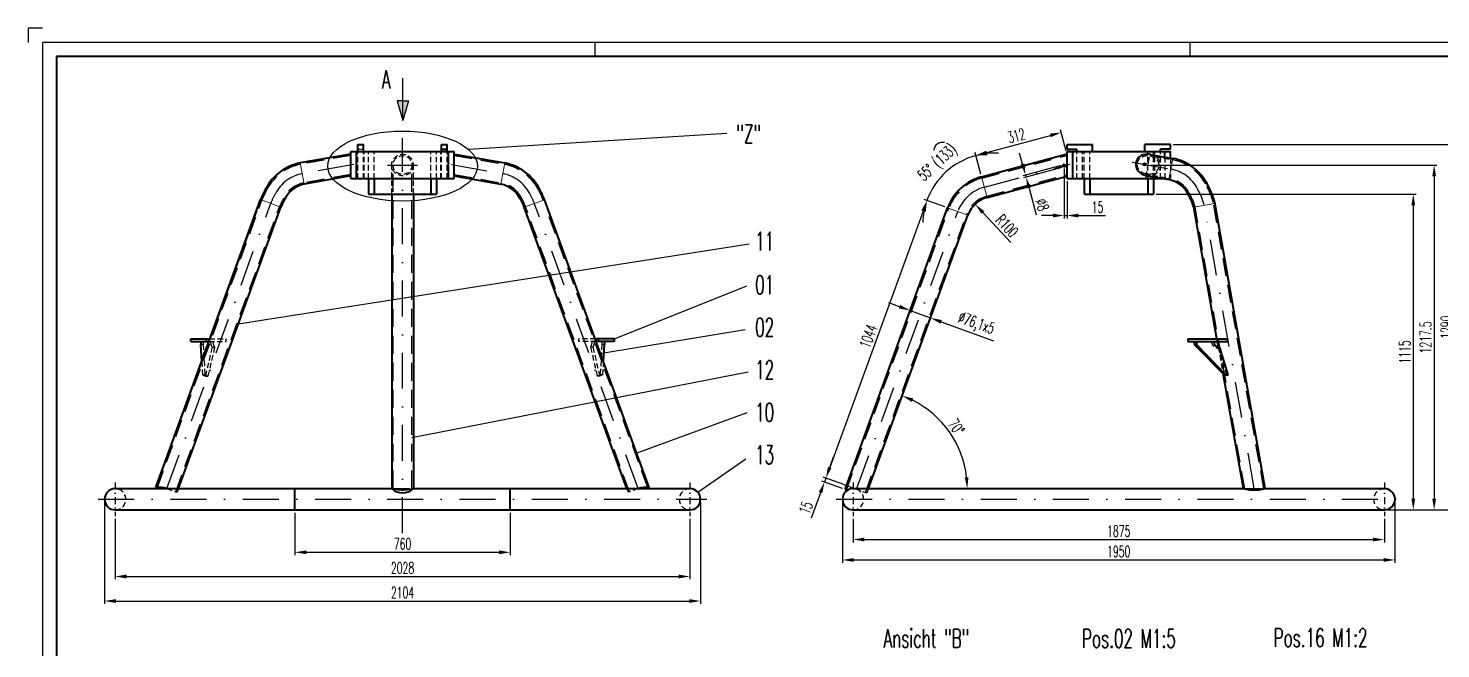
# Model space of a CAD drawing. Extents: x -3791 to -2950, y 5788 to 6382.
# Drawn here: x -3791.4 to -3292.9, y 6162.8 to 6381.8 of the extents above; entities that cross this region are included whole.
import ezdxf

# ---------------------------------------------------------------- set-up
doc = ezdxf.new("R2010")
doc.units = 0
doc.linetypes.add('STRICHPUNKT', pattern=[25.4, 12.7, -6.35, 0, -6.35])
doc.linetypes.add('VERDECKT', pattern=[9.525, 6.35, -3.175])
doc.layers.get('Defpoints').update_dxf_attribs({"linetype": 'CONTINUOUS'})
for name, color, linetype, lineweight in [('ACHSE', 150, 'STRICHPUNKT', 25), ('BEM', 6, 'CONTINUOUS', 25), ('SCHRAFFUR', 252, 'CONTINUOUS', 13), ('TEXT_7', 1, 'CONTINUOUS', 60), ('VERDECKT', 2, 'VERDECKT', 25), ('VOLL_03', 6, 'CONTINUOUS', 25), ('VOLL_05', 7, 'CONTINUOUS', 40)]:
    doc.layers.add(name, color=color, linetype=linetype, lineweight=lineweight)
doc.layers.add('UMRISS05', color=3, linetype='CONTINUOUS')
doc.styles.add('ROMANS', font='romans.shx', dxfattribs={"width": 0.6, "height": 80})
doc.styles.get("Standard").update_dxf_attribs({"font": 'romans.shx', "width": 0.6})
doc.dimstyles.get("Standard").update_dxf_attribs({"dimtxt": 4, "dimasz": 4, "dimexe": 1, "dimexo": 1, "dimgap": 1, "dimtad": 1, "dimdsep": 46, "dimtxsty": 'Standard', "dimcen": 0, "dimclrd": 256, "dimclre": 256, "dimclrt": 256, "dimazin": 0, "dimtfac": 1, "dimtmove": 0, "dimatfit": 3, "dimfxl": 0, "dimtolj": 1, "dimtzin": 0, "dimarcsym": 0})

# ---------------------------------------------------------------- blocks, each defined once
blk = doc.blocks.new('*D130')
at = {"layer": 'BEM', "lineweight": -2}
for p, q in [((-3508.51, 6226.78), (-3507.14, 6230.54)), ((-3504.05, 6219.3), (-3511.33, 6221.95)), ((-3503.54, 6220.71), (-3510.82, 6223.36)), ((-3509.88, 6223.02), (-3510.39, 6221.61)), ((-3511.76, 6217.85), (-3515.02, 6208.88))]:
    blk.add_line(p, q, dxfattribs=at)
at = {"layer": 'BEM'}
for points in [[(-3509.14, 6227.01), (-3507.89, 6226.55), (-3509.88, 6223.02)], [(-3512.39, 6218.08), (-3511.13, 6217.62), (-3510.39, 6221.61)]]:
    blk.add_solid(points, dxfattribs=at)
at = {"layer": 'Defpoints', "color": 0}
for p in [(-3509.88, 6223.02), (-3503.11, 6218.96), (-3502.6, 6220.37)]:
    blk.add_point(p, dxfattribs=at)
at = {"layer": 'BEM', "insert": (-3516.9, 6212.52), "char_height": 4, "attachment_point": 5, "rotation": 70}
blk.add_mtext('\\A1;15', dxfattribs=at)
blk = doc.blocks.new('*D43')
at = {"layer": 'BEM', "lineweight": -2}
for p, q in [((-3483.87, 6283.52), (-3487.63, 6284.88)), ((-3484.41, 6270.33), (-3479.77, 6283.09)), ((-3480.11, 6282.15), (-3472.96, 6279.54)), ((-3477.26, 6267.73), (-3472.62, 6280.48)), ((-3469.2, 6278.18), (-3450.68, 6271.43))]:
    blk.add_line(p, q, dxfattribs=at)
at = {"layer": 'BEM'}
for points in [[(-3483.64, 6284.14), (-3484.1, 6282.89), (-3480.11, 6282.15)], [(-3468.97, 6278.8), (-3469.43, 6277.55), (-3472.96, 6279.54)]]:
    blk.add_solid(points, dxfattribs=at)
at = {"layer": 'Defpoints', "color": 0}
for p in [(-3472.96, 6279.54), (-3484.76, 6269.39), (-3477.6, 6266.79)]:
    blk.add_point(p, dxfattribs=at)
at = {"layer": 'BEM', "insert": (-3456.9, 6277.3), "char_height": 4, "attachment_point": 5, "rotation": 340}
blk.add_mtext('\\A1;%%c76,1x5', dxfattribs=at)
blk = doc.blocks.new('*D122')
at = {"layer": 'BEM', "lineweight": -2}
for p, q in [((-3764.44, 6214.53), (-3764.44, 6178.6)), ((-3554.11, 6214.53), (-3554.11, 6178.6)), ((-3760.44, 6179.6), (-3558.11, 6179.6))]:
    blk.add_line(p, q, dxfattribs=at)
at = {"layer": 'BEM'}
for points in [[(-3760.44, 6180.27), (-3760.44, 6178.94), (-3764.44, 6179.6)], [(-3558.11, 6180.27), (-3558.11, 6178.94), (-3554.11, 6179.6)]]:
    blk.add_solid(points, dxfattribs=at)
at = {"layer": 'Defpoints', "color": 0}
for p in [(-3764.44, 6215.53), (-3554.11, 6215.53), (-3554.11, 6179.6)]:
    blk.add_point(p, dxfattribs=at)
at = {"layer": 'BEM', "insert": (-3659.28, 6182.6), "char_height": 4, "attachment_point": 5}
blk.add_mtext('\\A1;2104', dxfattribs=at)
blk = doc.blocks.new('*D109')
at = {"layer": 'BEM', "lineweight": -2}
for p, q in [((-3387.28, 6340.78), (-3286.87, 6340.78)), ((-3287.87, 6215.78), (-3287.87, 6336.78)), ((-3311.78, 6211.78), (-3286.87, 6211.78))]:
    blk.add_line(p, q, dxfattribs=at)
at = {"layer": 'BEM'}
for points in [[(-3288.54, 6336.78), (-3287.2, 6336.78), (-3287.87, 6340.78)], [(-3288.54, 6215.78), (-3287.2, 6215.78), (-3287.87, 6211.78)]]:
    blk.add_solid(points, dxfattribs=at)
at = {"layer": 'Defpoints', "color": 0}
for p in [(-3388.28, 6340.78), (-3287.87, 6340.78), (-3312.78, 6211.78)]:
    blk.add_point(p, dxfattribs=at)
at = {"layer": 'BEM', "insert": (-3290.87, 6276.28), "char_height": 4, "attachment_point": 5, "rotation": 90}
blk.add_mtext('\\A1;1290', dxfattribs=at)
blk = doc.blocks.new('*D108')
at = {"layer": 'BEM', "lineweight": -2}
for p, q in [((-3395.17, 6333.53), (-3294.21, 6333.53)), ((-3295.21, 6329.53), (-3295.21, 6215.78)), ((-3311.78, 6211.78), (-3294.21, 6211.78))]:
    blk.add_line(p, q, dxfattribs=at)
at = {"layer": 'BEM'}
for points in [[(-3295.88, 6329.53), (-3294.54, 6329.53), (-3295.21, 6333.53)], [(-3295.88, 6215.78), (-3294.54, 6215.78), (-3295.21, 6211.78)]]:
    blk.add_solid(points, dxfattribs=at)
at = {"layer": 'Defpoints', "color": 0}
for p in [(-3396.17, 6333.53), (-3312.78, 6211.78), (-3295.21, 6211.78)]:
    blk.add_point(p, dxfattribs=at)
at = {"layer": 'BEM', "insert": (-3298.21, 6272.66), "char_height": 4, "attachment_point": 5, "rotation": 90}
blk.add_mtext('\\A1;1217.5', dxfattribs=at)
blk = doc.blocks.new('*D107')
at = {"layer": 'BEM', "lineweight": -2}
for p, q in [((-3393.28, 6323.28), (-3301.57, 6323.28)), ((-3302.57, 6319.28), (-3302.57, 6215.78)), ((-3311.78, 6211.78), (-3301.57, 6211.78))]:
    blk.add_line(p, q, dxfattribs=at)
at = {"layer": 'BEM'}
for points in [[(-3303.24, 6319.28), (-3301.91, 6319.28), (-3302.57, 6323.28)], [(-3303.24, 6215.78), (-3301.91, 6215.78), (-3302.57, 6211.78)]]:
    blk.add_solid(points, dxfattribs=at)
at = {"layer": 'Defpoints', "color": 0}
for p in [(-3394.28, 6323.28), (-3312.78, 6211.78), (-3302.57, 6211.78)]:
    blk.add_point(p, dxfattribs=at)
at = {"layer": 'BEM', "insert": (-3305.57, 6267.53), "char_height": 4, "attachment_point": 5, "rotation": 90}
blk.add_mtext('\\A1;1115', dxfattribs=at)
blk = doc.blocks.new('*D106')
at = {"layer": 'BEM', "lineweight": -2}
for p, q in [((-3425.78, 6332.27), (-3425.78, 6314.7)), ((-3424.78, 6327.78), (-3424.78, 6314.7)), ((-3429.78, 6315.7), (-3433.78, 6315.7)), ((-3425.78, 6315.7), (-3424.78, 6315.7)), ((-3420.78, 6315.7), (-3411.23, 6315.7))]:
    blk.add_line(p, q, dxfattribs=at)
at = {"layer": 'BEM'}
for points in [[(-3429.78, 6316.37), (-3429.78, 6315.04), (-3425.78, 6315.7)], [(-3420.78, 6316.37), (-3420.78, 6315.04), (-3424.78, 6315.7)]]:
    blk.add_solid(points, dxfattribs=at)
at = {"layer": 'Defpoints', "color": 0}
for p in [(-3425.78, 6333.27), (-3424.78, 6328.78), (-3424.78, 6315.7)]:
    blk.add_point(p, dxfattribs=at)
at = {"layer": 'BEM', "insert": (-3414, 6318.7), "char_height": 4, "attachment_point": 5}
blk.add_mtext('\\A1;15', dxfattribs=at)
blk = doc.blocks.new('*D105')
at = {"layer": 'BEM', "lineweight": -2}
for p, q in [((-3440.45, 6333.89), (-3441.49, 6337.75)), ((-3426.85, 6333.39), (-3440.38, 6329.77)), ((-3426.64, 6332.62), (-3440.18, 6328.99)), ((-3439.42, 6330.03), (-3439.21, 6329.25)), ((-3438.18, 6325.39), (-3435.65, 6315.95))]:
    blk.add_line(p, q, dxfattribs=at)
at = {"layer": 'BEM'}
for points in [[(-3439.81, 6334.06), (-3441.1, 6333.72), (-3439.42, 6330.03)], [(-3437.53, 6325.56), (-3438.82, 6325.22), (-3439.21, 6329.25)]]:
    blk.add_solid(points, dxfattribs=at)
at = {"layer": 'Defpoints', "color": 0}
for p in [(-3425.88, 6333.65), (-3425.67, 6332.88), (-3439.21, 6329.25)]:
    blk.add_point(p, dxfattribs=at)
at = {"layer": 'BEM', "insert": (-3433.5, 6319.51), "char_height": 4, "attachment_point": 5, "rotation": 285}
blk.add_mtext('\\A1;%%c8', dxfattribs=at)
blk = doc.blocks.new('*D102')
at = {"layer": 'BEM', "lineweight": -2}
blk.add_arc((-3494.89, 6219.28), 34.9, 6.5702, 63.4298, dxfattribs=at)
at = {"layer": 'BEM'}
for points in [[(-3479.55, 6249.89), (-3479.02, 6251.11), (-3482.96, 6252.08)], [(-3459.56, 6223.32), (-3460.89, 6223.24), (-3459.99, 6219.28)]]:
    blk.add_solid(points, dxfattribs=at)
at = {"layer": 'Defpoints', "color": 0}
for p in [(-3459.76, 6315.81), (-3462.85, 6233.11), (-3500.28, 6219.28), (-3494.89, 6219.28), (-3312.78, 6219.28)]:
    blk.add_point(p, dxfattribs=at)
at = {"layer": 'BEM', "insert": (-3463.85, 6241.02), "char_height": 4, "attachment_point": 5, "rotation": 305}
blk.add_mtext('\\A1;70°', dxfattribs=at)
blk = doc.blocks.new('*D76')
at = {"layer": 'BEM', "lineweight": -2}
for p, q in [((-3760.69, 6208.57), (-3760.69, 6187.27)), ((-3557.86, 6208.57), (-3557.86, 6187.27)), ((-3756.69, 6188.27), (-3561.86, 6188.27))]:
    blk.add_line(p, q, dxfattribs=at)
at = {"layer": 'BEM'}
for points in [[(-3756.69, 6188.94), (-3756.69, 6187.6), (-3760.69, 6188.27)], [(-3561.86, 6188.94), (-3561.86, 6187.6), (-3557.86, 6188.27)]]:
    blk.add_solid(points, dxfattribs=at)
at = {"layer": 'Defpoints', "color": 0}
for p in [(-3760.69, 6209.57), (-3557.86, 6209.57), (-3557.86, 6188.27)]:
    blk.add_point(p, dxfattribs=at)
at = {"layer": 'BEM', "insert": (-3659.28, 6191.27), "char_height": 4, "attachment_point": 5}
blk.add_mtext('\\A1;2028', dxfattribs=at)
blk = doc.blocks.new('*D75')
at = {"layer": 'BEM', "lineweight": -2}
for p, q in [((-3697.28, 6210.78), (-3697.28, 6195.8)), ((-3621.28, 6210.78), (-3621.28, 6195.8)), ((-3693.28, 6196.8), (-3625.28, 6196.8))]:
    blk.add_line(p, q, dxfattribs=at)
at = {"layer": 'BEM'}
for points in [[(-3693.28, 6197.47), (-3693.28, 6196.13), (-3697.28, 6196.8)], [(-3625.28, 6197.47), (-3625.28, 6196.13), (-3621.28, 6196.8)]]:
    blk.add_solid(points, dxfattribs=at)
at = {"layer": 'Defpoints', "color": 0}
for p in [(-3697.28, 6211.78), (-3621.28, 6211.78), (-3621.28, 6196.8)]:
    blk.add_point(p, dxfattribs=at)
at = {"layer": 'BEM', "insert": (-3659.28, 6199.8), "char_height": 4, "attachment_point": 5}
blk.add_mtext('\\A1;760', dxfattribs=at)
blk = doc.blocks.new('*D67')
at = {"layer": 'BEM', "lineweight": -2}
for p, q in [((-3455.18, 6330.36), (-3457.19, 6337.85)), ((-3467.85, 6318.75), (-3475.14, 6321.4))]:
    blk.add_line(p, q, dxfattribs=at)
for start, end in [(105, 160), (86.907, 95.9535), (169.0465, 178.093)]:
    blk.add_arc((-3450.37, 6312.39), 25.36, start, end, dxfattribs=at)
at = {"layer": 'BEM'}
for points in [[(-3452.88, 6336.95), (-3453.12, 6338.26), (-3456.93, 6336.88)], [(-3475.91, 6317.38), (-3474.62, 6317.03), (-3474.2, 6321.06)]]:
    blk.add_solid(points, dxfattribs=at)
at = {"layer": 'Defpoints', "color": 0}
for p in [(-3464.3, 6333.57), (-3454.92, 6329.4), (-3452.95, 6322.04), (-3466.91, 6318.41), (-3459.76, 6315.81)]:
    blk.add_point(p, dxfattribs=at)
at = {"layer": 'BEM', "insert": (-3470.23, 6334.07), "char_height": 4, "attachment_point": 5, "rotation": 42.5}
blk.add_mtext('\\A1;55° (133)', dxfattribs=at)
blk = doc.blocks.new('*D66')
at = {"layer": 'BEM', "lineweight": -2}
blk.add_line((-3444.6, 6306.2), (-3454.46, 6316.77), dxfattribs=at)
at = {"layer": 'BEM'}
blk.add_solid([(-3453.97, 6317.23), (-3454.95, 6316.32), (-3457.19, 6319.7)], dxfattribs=at)
at = {"layer": 'Defpoints', "color": 0}
for p in [(-3457.19, 6319.7), (-3450.37, 6312.39)]:
    blk.add_point(p, dxfattribs=at)
at = {"layer": 'BEM', "insert": (-3445.97, 6312.07), "char_height": 4, "attachment_point": 5, "rotation": 313.0269}
blk.add_mtext('\\A1;R100', dxfattribs=at)
blk = doc.blocks.new('*D65')
at = {"layer": 'BEM', "lineweight": -2}
for p, q in [((-3425.03, 6338.44), (-3427.06, 6345.99)), ((-3453.08, 6337.98), (-3430.66, 6343.99)), ((-3455.18, 6330.36), (-3457.2, 6337.91))]:
    blk.add_line(p, q, dxfattribs=at)
at = {"layer": 'BEM'}
for points in [[(-3430.83, 6344.63), (-3430.49, 6343.34), (-3426.8, 6345.02)], [(-3453.25, 6338.62), (-3452.91, 6337.33), (-3456.95, 6336.94)]]:
    blk.add_solid(points, dxfattribs=at)
at = {"layer": 'Defpoints', "color": 0}
for p in [(-3426.8, 6345.02), (-3424.78, 6337.47), (-3454.92, 6329.4)]:
    blk.add_point(p, dxfattribs=at)
at = {"layer": 'BEM', "insert": (-3442.65, 6343.88), "char_height": 4, "attachment_point": 5, "rotation": 15}
blk.add_mtext('\\A1;312', dxfattribs=at)
blk = doc.blocks.new('*D64')
at = {"layer": 'BEM', "lineweight": -2}
for p, q in [((-3467.85, 6318.75), (-3475.14, 6321.4)), ((-3475.56, 6317.3), (-3508.51, 6226.78)), ((-3503.54, 6220.71), (-3510.82, 6223.36))]:
    blk.add_line(p, q, dxfattribs=at)
at = {"layer": 'BEM'}
for points in [[(-3476.19, 6317.53), (-3474.94, 6317.07), (-3474.2, 6321.06)], [(-3509.14, 6227.01), (-3507.89, 6226.55), (-3509.88, 6223.02)]]:
    blk.add_solid(points, dxfattribs=at)
at = {"layer": 'Defpoints', "color": 0}
for p in [(-3466.91, 6318.41), (-3509.88, 6223.02), (-3502.6, 6220.37)]:
    blk.add_point(p, dxfattribs=at)
at = {"layer": 'BEM', "insert": (-3494.86, 6273.07), "char_height": 4, "attachment_point": 5, "rotation": 70}
blk.add_mtext('\\A1;1044', dxfattribs=at)
blk = doc.blocks.new('*D9')
at = {"layer": 'BEM', "lineweight": -2}
for p, q in [((-3504.03, 6214.53), (-3504.03, 6193.1)), ((-3309.03, 6214.53), (-3309.03, 6193.1)), ((-3500.03, 6194.1), (-3313.03, 6194.1))]:
    blk.add_line(p, q, dxfattribs=at)
at = {"layer": 'BEM'}
for points in [[(-3500.03, 6194.77), (-3500.03, 6193.44), (-3504.03, 6194.1)], [(-3313.03, 6194.77), (-3313.03, 6193.44), (-3309.03, 6194.1)]]:
    blk.add_solid(points, dxfattribs=at)
at = {"layer": 'Defpoints', "color": 0}
for p in [(-3504.03, 6215.53), (-3309.03, 6215.53), (-3309.03, 6194.1)]:
    blk.add_point(p, dxfattribs=at)
at = {"layer": 'BEM', "insert": (-3406.53, 6197.1), "char_height": 4, "attachment_point": 5}
blk.add_mtext('\\A1;1950', dxfattribs=at)
blk = doc.blocks.new('*D8')
at = {"layer": 'BEM', "lineweight": -2}
for p, q in [((-3500.28, 6208.57), (-3500.28, 6200.31)), ((-3312.78, 6208.57), (-3312.78, 6200.31)), ((-3496.28, 6201.31), (-3316.78, 6201.31))]:
    blk.add_line(p, q, dxfattribs=at)
at = {"layer": 'BEM'}
for points in [[(-3496.28, 6201.98), (-3496.28, 6200.65), (-3500.28, 6201.31)], [(-3316.78, 6201.98), (-3316.78, 6200.65), (-3312.78, 6201.31)]]:
    blk.add_solid(points, dxfattribs=at)
at = {"layer": 'Defpoints', "color": 0}
for p in [(-3500.28, 6209.57), (-3312.78, 6209.57), (-3312.78, 6201.31)]:
    blk.add_point(p, dxfattribs=at)
at = {"layer": 'BEM', "insert": (-3406.53, 6204.31), "char_height": 4, "attachment_point": 5}
blk.add_mtext('\\A1;1875', dxfattribs=at)

msp = doc.modelspace()

# ---------------------------------------------------------------- linework, layer by layer
at = {"layer": 'ACHSE'}
for p, q in [((-3659.2795, 6203.5824), (-3659.2795, 6342.9718)), ((-3676.5295, 6333.7108), (-3694.669, 6330.5123)), ((-3664.5638, 6333.5345), (-3653.9952, 6333.5345)), ((-3642.0295, 6333.7108), (-3623.8899, 6330.5123)), ((-3453.9389, 6325.7203), (-3423.7761, 6333.8024)), ((-3425.5885, 6332.5663), (-3425.9637, 6333.9667)), ((-3401.8181, 6334.5488), (-3388.1689, 6332.1421)), ((-3742.4513, 6219.2845), (-3705.7856, 6320.0226)), ((-3576.1077, 6219.2845), (-3612.7733, 6320.0226)), ((-3499.0216, 6219.0684), (-3463.3384, 6317.1073)), ((-3358.6871, 6219.2845), (-3376.3481, 6319.4448)), ((-3766.659, 6215.5345), (-3551.8999, 6215.5345)), ((-3506.2411, 6215.5345), (-3306.7489, 6215.5345))]:
    msp.add_line(p, q, dxfattribs=at)
at = {"layer": 'ACHSE', "ltscale": 0.2}
for p, q in [((-3397.0073, 6328.7845), (-3395.3322, 6338.2845)), ((-3760.694, 6221.4995), (-3760.694, 6209.5694)), ((-3557.8649, 6221.4995), (-3557.8649, 6209.5694)), ((-3500.2761, 6221.4995), (-3500.2761, 6209.5694)), ((-3312.7761, 6221.4995), (-3312.7761, 6209.5694))]:
    msp.add_line(p, q, dxfattribs=at)
at = {"layer": 'ACHSE'}
for centre, radius, start, end in [((-3390.7857, 6318.7238), 13.6711, 27.844097, 78.964766), ((-3692.0522, 6317.094), 13.6711, 101.035234, 152.155903), ((-3626.5067, 6317.094), 13.6711, 27.844097, 78.964766), ((-3684.5238, 6312.0235), 22.7167, 149.715733, 159.382761), ((-3634.0351, 6312.0235), 22.7167, 20.617239, 30.284267), ((-3450.3659, 6312.3857), 13.805, 105, 160), ((-3398.3141, 6313.6533), 22.7167, 14.77041, 30.284267)]:
    msp.add_arc(centre, radius, start, end, dxfattribs=at)
at = {"layer": 'BEM'}
for p, q in [((-3544.8215, 6344.7021), (-3636.0503, 6339.0704)), ((-3536.9872, 6305.5418), (-3717.2572, 6277.3796)), ((-3584.5139, 6272.1845), (-3537.7195, 6290.9348)), ((-3588.2223, 6267.1828), (-3538.3282, 6275.4933)), ((-3537.3613, 6260.3811), (-3655.9745, 6237.192)), ((-3537.8017, 6245.998), (-3576.6368, 6231.8632)), ((-3555.1027, 6218.0706), (-3538.1298, 6229.8448)), ((-3503.5369, 6220.7118), (-3499.0216, 6219.0684))]:
    msp.add_line(p, q, dxfattribs=at)
msp.add_arc((-3468.7805, 6338.5379), 2.9937, 75.352229, 177.557864, dxfattribs=at)
msp.add_ellipse((-3659.2795, 6333.1731), major_axis=(-26.4269, 0), ratio=0.46800203, dxfattribs=at)
at = {"layer": 'SCHRAFFUR'}
for p, q in [((-3695.3615, 6334.2539), (-3693.9717, 6326.7715)), ((-3623.1974, 6334.2539), (-3624.5873, 6326.7715)), ((-3388.8663, 6328.4013), (-3387.3857, 6335.8659)), ((-3454.9237, 6329.3956), (-3452.9541, 6322.0449)), ((-3709.3558, 6321.3386), (-3702.2174, 6318.701)), ((-3616.3415, 6318.701), (-3609.1905, 6321.3038)), ((-3466.9139, 6318.4087), (-3459.7629, 6315.8059)), ((-3380.0665, 6318.6208), (-3372.5721, 6319.9423)), ((-3369.0955, 6259.2806), (-3368.3268, 6259.2806))]:
    msp.add_line(p, q, dxfattribs=at)
at = {"layer": 'UMRISS05'}
for p, q in [((-3659.1443, 6349.2174), (-3659.1443, 6364.2174)), ((-3659.1443, 6356.2174), (-3661.1443, 6356.2174)), ((-3661.1443, 6356.2174), (-3659.1443, 6349.2174)), ((-3659.1443, 6356.2174), (-3657.1443, 6356.2174)), ((-3657.1443, 6356.2174), (-3659.1443, 6349.2174))]:
    msp.add_line(p, q, dxfattribs=at)
msp.add_solid([(-3657.1443, 6356.2174), (-3661.1443, 6356.2174), (-3659.1443, 6349.2174)], dxfattribs=at)
at = {"layer": 'VERDECKT'}
for p, q in [((-3677.5295, 6336.8904), (-3695.2747, 6333.7615)), ((-3641.0295, 6336.8904), (-3623.2842, 6333.7615)), ((-3454.7943, 6328.9127), (-3424.7761, 6336.956)), ((-3662.5845, 6219.2845), (-3662.5845, 6333.5345)), ((-3655.9745, 6219.2845), (-3655.9745, 6333.5345)), ((-3677.5295, 6330.1785), (-3694.0585, 6327.264)), ((-3641.0295, 6330.1785), (-3624.5004, 6327.264)), ((-3453.0835, 6322.5279), (-3424.7761, 6330.1129)), ((-3745.8105, 6219.7183), (-3708.8868, 6321.1653)), ((-3739.3456, 6218.1541), (-3702.6862, 6318.8748)), ((-3579.2134, 6218.1541), (-3615.8727, 6318.8748)), ((-3572.7485, 6219.7183), (-3608.2803, 6317.3412)), ((-3502.6403, 6218.7892), (-3466.4441, 6318.2377)), ((-3495.9159, 6217.938), (-3460.2327, 6315.9769)), ((-3362.0431, 6219.2845), (-3379.578, 6318.73)), ((-3355.3311, 6219.2845), (-3373.1158, 6320.1464)), ((-3663.0845, 6219.2845), (-3655.4745, 6219.2845)), ((-3362.5508, 6219.2845), (-3354.8234, 6219.2845))]:
    msp.add_line(p, q, dxfattribs=at)
at = {"layer": 'VERDECKT', "ltscale": 0.1}
msp.add_line((-3675.0295, 6339.0845), (-3673.0295, 6339.0845), dxfattribs=at)
at = {"layer": 'VERDECKT', "ltscale": 0.3}
for p, q in [((-3675.0295, 6328.7845), (-3675.0295, 6338.2845)), ((-3673.0295, 6328.7845), (-3673.0295, 6338.2845)), ((-3672.7795, 6328.7845), (-3672.7795, 6338.2845)), ((-3671.2795, 6328.7845), (-3671.2795, 6338.2845)), ((-3669.2795, 6328.7845), (-3669.2795, 6338.2845)), ((-3649.2795, 6328.7845), (-3649.2795, 6338.2845)), ((-3647.2795, 6328.7845), (-3647.2795, 6338.2845)), ((-3645.7795, 6328.7845), (-3645.7795, 6338.2845)), ((-3645.5295, 6328.7845), (-3645.5295, 6338.2845)), ((-3643.5295, 6328.7845), (-3643.5295, 6338.2845)), ((-3421.2761, 6328.7845), (-3421.2761, 6338.2845)), ((-3419.2761, 6328.7845), (-3419.2761, 6338.2845)), ((-3418.7761, 6328.7845), (-3418.7761, 6338.2845)), ((-3416.7761, 6328.7845), (-3416.7761, 6338.2845)), ((-3396.2761, 6328.7845), (-3396.2761, 6338.2845)), ((-3394.2761, 6328.7845), (-3394.2761, 6338.2845)), ((-3393.7761, 6328.7845), (-3393.7761, 6338.2845)), ((-3393.4486, 6336.429), (-3387.5632, 6335.3912)), ((-3391.7761, 6328.7845), (-3391.7761, 6338.2845)), ((-3390.2761, 6336.3773), (-3390.2761, 6328.7845)), ((-3388.2761, 6336.0247), (-3388.2761, 6328.7845)), ((-3663.0845, 6323.2845), (-3663.0845, 6333.5345)), ((-3655.4745, 6323.2845), (-3655.4745, 6333.5345)), ((-3394.5964, 6329.9194), (-3388.7794, 6328.8937)), ((-3391.0391, 6328.7845), (-3388.2761, 6328.7845)), ((-3729.6479, 6271.1845), (-3729.6479, 6270.1845)), ((-3727.6104, 6271.1845), (-3721.5371, 6271.1845)), ((-3727.392, 6272.1845), (-3721.5371, 6272.1845)), ((-3721.5371, 6271.1845), (-3721.5371, 6272.1845)), ((-3597.0219, 6271.1845), (-3597.0219, 6272.1845)), ((-3591.1669, 6272.1845), (-3597.0219, 6272.1845)), ((-3590.9485, 6271.1845), (-3597.0219, 6271.1845)), ((-3588.911, 6271.1845), (-3588.911, 6270.1845)), ((-3371.7022, 6271.1845), (-3371.8785, 6272.1845)), ((-3730.514, 6270.1845), (-3729.6479, 6270.1845)), ((-3729.6556, 6270.1845), (-3729.0112, 6259.4037)), ((-3726.4809, 6269.1845), (-3728.8515, 6259.0304)), ((-3725.6149, 6269.1845), (-3727.9865, 6259.026)), ((-3726.4809, 6269.1845), (-3725.6149, 6269.1845)), ((-3592.078, 6269.1845), (-3592.9441, 6269.1845)), ((-3592.9441, 6269.1845), (-3590.5724, 6259.026)), ((-3592.078, 6269.1845), (-3589.7074, 6259.0304)), ((-3588.9034, 6270.1845), (-3589.5477, 6259.4037)), ((-3588.045, 6270.1845), (-3588.911, 6270.1845)), ((-3371.3563, 6268.908), (-3370.888, 6269.0553)), ((-3368.3268, 6259.2806), (-3371.3563, 6268.908)), ((-3371.3363, 6269.1095), (-3369.7137, 6259.9072)), ((-3730.1594, 6264.1811), (-3729.8773, 6259.4037)), ((-3588.3995, 6264.1811), (-3588.6817, 6259.4037)), ((-3729.8773, 6259.4037), (-3728.8395, 6259.026)), ((-3729.8773, 6259.4037), (-3729.0112, 6259.4037)), ((-3729.0243, 6259.4037), (-3727.9865, 6259.026)), ((-3728.8526, 6259.026), (-3727.9865, 6259.026)), ((-3589.5346, 6259.4037), (-3590.5724, 6259.026)), ((-3589.7064, 6259.026), (-3590.5724, 6259.026)), ((-3588.6817, 6259.4037), (-3589.7195, 6259.026)), ((-3588.6817, 6259.4037), (-3589.5477, 6259.4037)), ((-3742.4513, 6219.2845), (-3738.8757, 6217.9831)), ((-3738.4021, 6219.2845), (-3738.8757, 6217.9831)), ((-3580.1569, 6219.2845), (-3579.6832, 6217.9831)), ((-3576.1077, 6219.2845), (-3579.6832, 6217.9831)), ((-3499.6152, 6219.2845), (-3495.4461, 6217.767)), ((-3494.8938, 6219.2845), (-3495.4461, 6217.767))]:
    msp.add_line(p, q, dxfattribs=at)
for radius in [3.805, 3.305]:
    msp.add_circle((-3659.2795, 6333.5345), radius, dxfattribs=at)
at = {"layer": 'VERDECKT'}
for centre, radius, start, end in [((-3692.0522, 6317.094), 16.9761, 100.915623, 151.883621), ((-3626.5067, 6317.094), 16.9761, 28.116379, 79.084377), ((-3390.7857, 6318.7238), 16.9761, 28.116379, 79.084377), ((-3692.0522, 6317.094), 10.3661, 101.218625, 152.60975), ((-3626.5067, 6317.094), 10.3661, 27.39025, 78.781375), ((-3450.3659, 6312.3857), 17.11, 105, 160), ((-3390.7857, 6318.7238), 10.3661, 27.39025, 78.781375), ((-3398.3026, 6313.6591), 26.0088, 14.443753, 30.115266), ((-3684.5354, 6312.0293), 26.0088, 149.884734, 159.435262), ((-3684.5238, 6312.0235), 19.4117, 149.461434, 159.33228), ((-3634.0351, 6312.0235), 19.4117, 20.66772, 30.538566), ((-3634.0236, 6312.0293), 26.0088, 20.570141, 30.115266), ((-3450.3659, 6312.3857), 10.5, 105, 160), ((-3398.3141, 6313.6533), 19.4117, 15.160811, 30.538566), ((-3659.2795, 6241.4507), 22.4905, 260.259696, 279.740304), ((-3659.2795, 6230.0654), 11.2761, 252.956544, 287.043456)]:
    msp.add_arc(centre, radius, start, end, dxfattribs=at)
at = {"layer": 'VERDECKT', "ltscale": 0.3}
for centre, radius, start, end in [((-3723.9811, 6270.9218), 3.0442, 175.049883, 214.798624), ((-3723.1151, 6270.9218), 3.0442, 175.049883, 214.798624), ((-3595.4439, 6270.9218), 3.0442, 325.201376, 4.950117), ((-3594.5778, 6270.9218), 3.0442, 325.201376, 4.950117), ((-3371.4639, 6271.2321), 2.3266, 181.173927, 272.65132), ((-3760.694, 6215.5345), 3.75, 270, 90), ((-3557.8649, 6215.5345), 3.75, 90, 270), ((-3500.2761, 6215.5345), 3.75, 270, 90), ((-3312.7761, 6215.5345), 3.75, 90, 270)]:
    msp.add_arc(centre, radius, start, end, dxfattribs=at)
msp.add_ellipse((-3396.1666, 6333.5523), major_axis=(-3.7583, 0.6627), ratio=0.8660254, dxfattribs=at)
at = {"layer": 'VERDECKT', "ltscale": 0.3, "extrusion": (0, 0, -1)}
msp.add_ellipse((-3396.1666, 6333.5523), major_axis=(4.3269, -0.7629), ratio=0.8660254, start_param=4.71238898, end_param=7.85398163, dxfattribs=at)
at = {"layer": 'VOLL_03', "ltscale": 0.8}
for p, q in [((-3791.3783, 6381.8285), (-3791.3783, 6376.8285)), ((-3786.3783, 6381.8285), (-3791.3783, 6381.8285)), ((-2955.3783, 6376.8285), (-3786.3783, 6376.8285)), ((-3786.3783, 6376.8285), (-3786.3783, 5792.8285)), ((-3591.3783, 6376.8285), (-3591.3783, 6371.8285)), ((-3381.3783, 6376.8285), (-3381.3783, 6371.8285))]:
    msp.add_line(p, q, dxfattribs=at)
at = {"layer": 'VOLL_05', "ltscale": 0.8}
for p, q in [((-2960.3783, 6371.8285), (-3781.3783, 6371.8285)), ((-3781.3783, 6371.8285), (-3781.3783, 5797.8285))]:
    msp.add_line(p, q, dxfattribs=at)
at = {"layer": 'VOLL_05'}
for p, q in [((-3677.5295, 6337.3981), (-3695.3615, 6334.2539)), ((-3677.5295, 6338.2845), (-3641.0295, 6338.2845)), ((-3677.5295, 6328.7845), (-3677.5295, 6338.2845)), ((-3675.5295, 6328.7845), (-3675.5295, 6338.2845)), ((-3675.0295, 6338.2845), (-3675.0295, 6340.7845)), ((-3675.0295, 6340.7845), (-3673.0295, 6340.7845)), ((-3673.0295, 6338.2845), (-3673.0295, 6340.7845)), ((-3645.5295, 6340.7845), (-3643.5295, 6340.7845)), ((-3645.5295, 6338.2845), (-3645.5295, 6340.7845)), ((-3645.5295, 6339.0845), (-3643.5295, 6339.0845)), ((-3643.5295, 6338.2845), (-3643.5295, 6340.7845)), ((-3643.0295, 6328.7845), (-3643.0295, 6338.2845)), ((-3641.0295, 6328.7845), (-3641.0295, 6338.2845)), ((-3641.0295, 6337.3981), (-3623.1974, 6334.2539)), ((-3454.9237, 6329.3956), (-3424.7761, 6337.4737)), ((-3424.7761, 6339.0845), (-3424.7761, 6340.7845)), ((-3424.7761, 6340.7845), (-3415.7761, 6340.7845)), ((-3424.7761, 6339.0845), (-3421.2761, 6339.0845)), ((-3424.7761, 6338.2845), (-3388.2761, 6338.2845)), ((-3424.7761, 6328.7845), (-3424.7761, 6338.2845)), ((-3422.7761, 6328.7845), (-3422.7761, 6338.2845)), ((-3421.2761, 6338.2845), (-3421.2761, 6339.0845)), ((-3415.7761, 6338.2845), (-3415.7761, 6340.7845)), ((-3397.2761, 6338.2845), (-3397.2761, 6340.7845)), ((-3388.2761, 6340.7845), (-3397.2761, 6340.7845)), ((-3395.5059, 6337.2995), (-3387.4764, 6335.8837)), ((-3391.7761, 6338.2845), (-3391.7761, 6339.0845)), ((-3388.2761, 6339.0845), (-3391.7761, 6339.0845)), ((-3390.2761, 6336.3773), (-3390.2761, 6338.2845)), ((-3388.2761, 6339.0845), (-3388.2761, 6340.7845)), ((-3388.2761, 6336.0247), (-3388.2761, 6338.2845)), ((-3677.5295, 6329.6708), (-3693.9717, 6326.7715)), ((-3677.5295, 6328.7845), (-3641.0295, 6328.7845)), ((-3671.2795, 6328.7845), (-3671.2795, 6323.2845)), ((-3669.2795, 6328.7845), (-3669.2795, 6323.2845)), ((-3649.2795, 6328.7845), (-3649.2795, 6323.2845)), ((-3647.2795, 6328.7845), (-3647.2795, 6323.2845)), ((-3641.0295, 6329.6708), (-3624.5873, 6326.7715)), ((-3452.9541, 6322.0449), (-3424.7761, 6329.5952)), ((-3424.7761, 6328.7845), (-3391.0391, 6328.7845)), ((-3418.7761, 6328.7845), (-3418.7761, 6323.2845)), ((-3416.7761, 6328.7845), (-3416.7761, 6323.2845)), ((-3396.8273, 6329.8051), (-3388.8663, 6328.4013)), ((-3396.2761, 6328.7845), (-3396.2761, 6323.2845)), ((-3394.2761, 6328.7845), (-3394.2761, 6323.2845)), ((-3746.0268, 6220.5858), (-3709.3558, 6321.3386)), ((-3671.2795, 6323.2845), (-3647.2795, 6323.2845)), ((-3663.0845, 6323.2845), (-3663.0845, 6219.2845)), ((-3655.4745, 6323.2845), (-3655.4745, 6219.2845)), ((-3572.1901, 6219.6461), (-3609.2031, 6321.3386)), ((-3418.7761, 6323.2845), (-3394.2761, 6323.2845)), ((-3746.3688, 6219.6461), (-3710.7485, 6317.5122)), ((-3738.4021, 6219.2845), (-3702.2174, 6318.701)), ((-3580.1569, 6219.2845), (-3616.3415, 6318.701)), ((-3503.1102, 6218.9602), (-3466.9139, 6318.4087)), ((-3371.8785, 6272.1845), (-3380.0665, 6318.6208)), ((-3354.8234, 6219.2845), (-3372.6268, 6320.2523)), ((-3494.8938, 6219.2845), (-3459.7629, 6315.8059)), ((-3734.045, 6272.1845), (-3727.392, 6272.1845)), ((-3734.045, 6271.1845), (-3734.045, 6272.1845)), ((-3734.045, 6271.1845), (-3727.6104, 6271.1845)), ((-3730.514, 6271.1845), (-3730.514, 6270.1845)), ((-3728.4653, 6271.1845), (-3728.4653, 6272.1845)), ((-3584.5139, 6272.1845), (-3591.1669, 6272.1845)), ((-3584.5139, 6271.1845), (-3590.9485, 6271.1845)), ((-3590.0937, 6271.1845), (-3590.0937, 6272.1845)), ((-3588.045, 6271.1845), (-3588.045, 6270.1845)), ((-3584.5139, 6271.1845), (-3584.5139, 6272.1845)), ((-3382.1022, 6272.1845), (-3382.1022, 6271.1845)), ((-3382.1022, 6272.1845), (-3368.1698, 6272.1845)), ((-3382.1022, 6271.1845), (-3368.1698, 6271.1845)), ((-3379.8522, 6271.1845), (-3379.8522, 6270.1845)), ((-3379.028, 6271.1845), (-3379.028, 6270.1845)), ((-3371.3363, 6269.1095), (-3371.7022, 6271.1845)), ((-3368.1698, 6272.1845), (-3368.1698, 6271.1845)), ((-3730.1594, 6264.1811), (-3730.514, 6270.1845)), ((-3588.3995, 6264.1811), (-3588.045, 6270.1845)), ((-3379.8522, 6270.1845), (-3369.0955, 6259.2806)), ((-3379.8522, 6270.1845), (-3379.028, 6270.1845)), ((-3379.028, 6270.1845), (-3368.717, 6259.4037)), ((-3367.851, 6259.4037), (-3370.888, 6269.0553)), ((-3362.5508, 6219.2845), (-3369.7137, 6259.9072)), ((-3368.717, 6259.4037), (-3369.0955, 6259.2806)), ((-3368.717, 6259.4037), (-3367.851, 6259.4037)), ((-3367.851, 6259.4037), (-3368.3268, 6259.2806)), ((-3760.694, 6219.2845), (-3663.0845, 6219.2845)), ((-3697.2795, 6211.7845), (-3697.2795, 6219.2845)), ((-3655.4745, 6219.2845), (-3557.8649, 6219.2845)), ((-3621.2795, 6211.7845), (-3621.2795, 6219.2845)), ((-3503.1102, 6218.9602), (-3502.3258, 6218.6747)), ((-3500.2761, 6219.2845), (-3362.5508, 6219.2845)), ((-3354.8234, 6219.2845), (-3312.7761, 6219.2845)), ((-3760.694, 6211.7845), (-3557.8649, 6211.7845)), ((-3500.2761, 6211.7845), (-3312.7761, 6211.7845))]:
    msp.add_line(p, q, dxfattribs=at)
for centre in [(-3425.7761, 6333.2665), (-3397.3287, 6333.7572)]:
    msp.add_circle(centre, 0.4, dxfattribs=at)
for centre, radius, start, end in [((-3692.0522, 6317.094), 17.4761, 100.915623, 151.883621), ((-3626.5067, 6317.094), 17.4761, 28.116379, 79.084377), ((-3390.7857, 6318.7238), 17.4761, 28.116379, 79.084377), ((-3692.0522, 6317.094), 9.8661, 101.218625, 152.60975), ((-3626.5067, 6317.094), 9.8661, 27.39025, 78.781375), ((-3450.3659, 6312.3857), 17.61, 105, 160), ((-3390.7857, 6318.7238), 9.8661, 27.39025, 78.781375), ((-3398.3026, 6313.6591), 26.5088, 14.401625, 30.115266), ((-3684.5354, 6312.0293), 26.5088, 149.884734, 159.440613), ((-3684.5238, 6312.0235), 18.9117, 149.461434, 159.32351), ((-3634.0351, 6312.0235), 18.9117, 20.67649, 30.538566), ((-3634.0236, 6312.0293), 26.5088, 20.559387, 30.115266), ((-3450.3659, 6312.3857), 10, 105, 160), ((-3398.3141, 6313.6533), 18.9117, 15.228636, 30.538566), ((-3370.861, 6271.1601), 2.105, 179.337298, 269.264928), ((-3760.694, 6215.5345), 3.75, 90, 270), ((-3745.0982, 6212.0122), 7.739, 70, 99.450063), ((-3659.2795, 6223.2963), 5.5293, 226.515585, 313.484415), ((-3573.4608, 6212.0122), 7.739, 80.549937, 110), ((-3557.8649, 6215.5345), 3.75, 270, 90), ((-3500.2761, 6215.5345), 3.75, 90, 270), ((-3358.6871, 6242.1396), 23.1795, 260.404789, 279.595211), ((-3358.691, 6230.4314), 11.6423, 253.22644, 286.77356), ((-3312.7761, 6215.5345), 3.75, 270, 90)]:
    msp.add_arc(centre, radius, start, end, dxfattribs=at)
msp.add_ellipse((-3396.1666, 6333.5523), major_axis=(-4.3269, 0.7629), ratio=0.8660254, start_param=4.71238898, end_param=7.85398163, dxfattribs=at)

# ---------------------------------------------------------------- texts
at = {"layer": 'TEXT_7', "style": 'ROMANS', "width": 0.6}
for s, height, p in [('A', 6.5344, (-3666.5447, 6360.5101)), ('"Z"', 6.53441, (-3541.4701, 6341.2341)), ('11', 6.53441, (-3534.8503, 6303.3224)), ('01', 6.53441, (-3534.8503, 6287.9581)), ('02', 6.53441, (-3534.8503, 6272.9581)), ('12', 6.53441, (-3534.8503, 6257.9581)), ('10', 6.53441, (-3534.8503, 6242.9581)), ('13', 6.53441, (-3534.8503, 6227.9581)), ('Ansicht "B" ', 6.534407, (-3489.4869, 6163.1507)), ('Pos.02 M1:5', 6.534407, (-3419.4814, 6163.1219)), ('Pos.16 M1:2', 6.534407, (-3351.8556, 6163.3844))]:
    msp.add_text(s, height=height, dxfattribs=at).set_placement(p)

# ---------------------------------------------------------------- dimensions: what is measured, and where the dimension line sits
at = {"layer": 'BEM'}
for p1, p2, distance, text, picture, middle in [((-3454.9237, 6329.3956), (-3424.7761, 6337.4737), 7.8133, '312', '*D65', (-3442.6486, 6343.8795)), ((-3425.8796, 6333.6529), (-3425.6726, 6332.8801), -14.0154, '%%c<>', '*D105', (-3433.4952, 6319.5143)), ((-3466.9139, 6318.4087), (-3502.5972, 6220.3698), -7.7502, '1044', '*D64', (-3494.8574, 6273.066)), ((-3484.7555, 6269.3892), (-3477.6045, 6266.7865), 13.5765, '%%c76,1x5', '*D43', (-3456.9038, 6277.2978))]:
    dim = msp.add_aligned_dim(p1=p1, p2=p2, distance=distance, text=text, dimstyle='Standard', override={"dimlfac": 10}, dxfattribs=at)
    dim.commit()
    dim.dimension.update_dxf_attribs({"geometry": picture, "text_midpoint": middle})
for base, line1, line2, text, override, picture, middle in [((-3464.3016, 6333.5738), ((-3454.9237, 6329.3956), (-3452.9541, 6322.0449)), ((-3466.9139, 6318.4087), (-3459.7629, 6315.8059)), '55° (133)', {"dimlfac": 10}, '*D67', (-3470.2336, 6334.0674)), ((-3462.8468, 6233.1082), ((-3500.2761, 6219.2845), (-3312.7761, 6219.2845)), ((-3494.8938, 6219.2845), (-3459.7629, 6315.8059)), '70°', {"dimlfac": 2}, '*D102', (-3463.8468, 6241.0238))]:
    dim = msp.add_angular_dim_2l(base=base, line1=line1, line2=line2, text=text, dimstyle='Standard', override=override, dxfattribs=at)
    dim.commit()
    dim.dimension.update_dxf_attribs({"geometry": picture, "text_midpoint": middle})
for base, p1, p2, picture, middle in [((-3287.8696, 6340.7845), (-3312.7761, 6211.7845), (-3388.2761, 6340.7845), '*D109', (-3290.8696, 6276.2845)), ((-3295.2084, 6211.7845), (-3396.1697, 6333.5345), (-3312.7761, 6211.7845), '*D108', (-3298.2084, 6272.6595)), ((-3302.5722, 6211.7845), (-3394.2761, 6323.2845), (-3312.7761, 6211.7845), '*D107', (-3305.5722, 6267.5345))]:
    dim = msp.add_linear_dim(base=base, p1=p1, p2=p2, angle=90, dimstyle='Standard', override={"dimlfac": 10}, dxfattribs=at)
    dim.commit()
    dim.dimension.update_dxf_attribs({"geometry": picture, "text_midpoint": middle})
for base, p1, p2, text, picture, middle in [((-3424.7761, 6315.7033), (-3425.7761, 6333.2665), (-3424.7761, 6328.7845), '15', '*D106', (-3414.0047, 6318.7033)), ((-3554.1149, 6179.6042), (-3764.444, 6215.5345), (-3554.1149, 6215.5345), '2104', '*D122', (-3659.2795, 6182.6042)), ((-3557.8649, 6188.2713), (-3760.694, 6209.5694), (-3557.8649, 6209.5694), '2028', '*D76', (-3659.2795, 6191.2713))]:
    dim = msp.add_linear_dim(base=base, p1=p1, p2=p2, text=text, dimstyle='Standard', override={"dimlfac": 10}, dxfattribs=at)
    dim.commit()
    dim.dimension.update_dxf_attribs({"geometry": picture, "text_midpoint": middle})
dim = msp.add_radius_dim(center=(-3450.3659, 6312.3857), mpoint=(-3457.1894, 6319.696), dimstyle='Standard', override={"dimlfac": 10}, dxfattribs=at)
dim.commit()
dim.dimension.update_dxf_attribs({"geometry": '*D66', "text_midpoint": (-3448.1629, 6310.0255), "dimtype": 132})
dim = msp.add_linear_dim(base=(-3509.88, 6223.0205), p1=(-3503.1102, 6218.9602), p2=(-3502.5972, 6220.3698), angle=70, dimstyle='Standard', override={"dimlfac": 10}, dxfattribs=at)
dim.commit()
dim.dimension.update_dxf_attribs({"geometry": '*D130', "text_midpoint": (-3514.0771, 6211.4891), "dimtype": 129})
for base, p1, p2, picture, middle in [((-3621.2795, 6196.7999), (-3697.2795, 6211.7845), (-3621.2795, 6211.7845), '*D75', (-3659.2795, 6199.7999)), ((-3309.0261, 6194.1017), (-3504.0261, 6215.5345), (-3309.0261, 6215.5345), '*D9', (-3406.5261, 6197.1017)), ((-3312.7761, 6201.3148), (-3500.2761, 6209.5694), (-3312.7761, 6209.5694), '*D8', (-3406.5261, 6204.3148))]:
    dim = msp.add_linear_dim(base=base, p1=p1, p2=p2, dimstyle='Standard', override={"dimlfac": 10}, dxfattribs=at)
    dim.commit()
    dim.dimension.update_dxf_attribs({"geometry": picture, "text_midpoint": middle})

doc.saveas('drawing.dxf')
